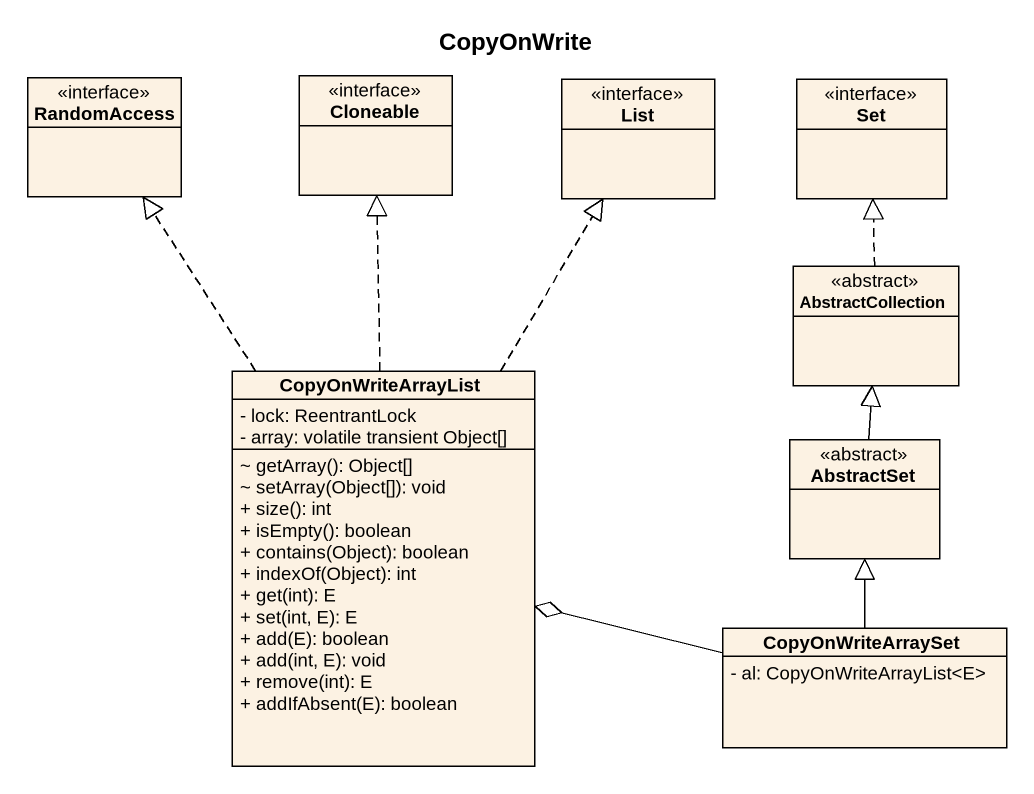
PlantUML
@startuml
title CopyOnWrite
hide circle
hide empty members
skinparam classAttributeIconSize 0
class RandomAccess <<interface>>
class Cloneable <<interface>>
class List <<interface>>
class "Set" as Set_ <<interface>>
class AbstractCollection <<abstract>>
class CopyOnWriteArrayList {
  - lock: ReentrantLock
  - array: volatile transient Object[]
  ~ getArray(): Object[]
  ~ setArray(Object[]): void
  + size(): int
  + isEmpty(): boolean
  + contains(Object): boolean
  + indexOf(Object): int
  + get(int): E
  + set(int, E): E
  + add(E): boolean
  + add(int, E): void
  + remove(int): E
  + addIfAbsent(E): boolean
}
class AbstractSet <<abstract>>
class CopyOnWriteArraySet {
  - al: CopyOnWriteArrayList<E>
}
AbstractCollection .up.|> Set_
CopyOnWriteArrayList .up.|> RandomAccess
CopyOnWriteArrayList .up.|> Cloneable
CopyOnWriteArrayList .up.|> List
AbstractSet -up-|> AbstractCollection
CopyOnWriteArraySet -left-o CopyOnWriteArrayList
CopyOnWriteArraySet -up-|> AbstractSet
@enduml
